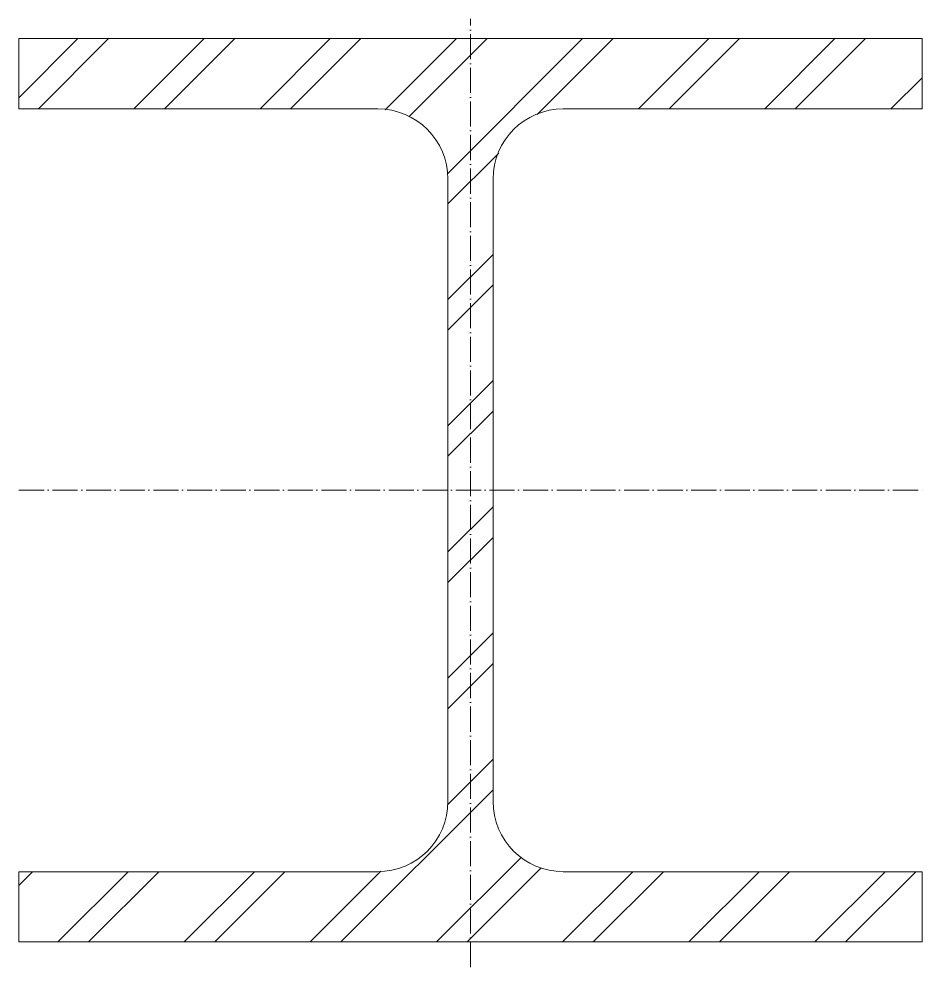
# Model space of a CAD drawing. Header units: metres. Extents: x -90 to 90, y -95 to 94.
import ezdxf

# ---------------------------------------------------------------- set-up
doc = ezdxf.new("R2010")
doc.units = ezdxf.units.M
doc.linetypes.add('MV_hartlijn_staal', pattern=[6.6, 5, -0.8, 0, -0.8])
doc.layers.add('A-DETL-GENF', color=92, linetype='Continuous', lineweight=18)

# ---------------------------------------------------------------- blocks, each defined once
blk = doc.blocks.new('28 Staalprofielen DIN_DIE_DILl 2d - DIN18-4447782-00_0 Basismaterialen')
at = {"layer": 'A-DETL-GENF', "lineweight": 13}
h = blk.add_hatch(dxfattribs=at)
h.set_pattern_fill('FP_563', color=256, style=0, pattern_type=2)
h.set_pattern_definition([(225, (1668.231, -432.656), (12.57236, -12.57236), []), (225, (1668.231, -451.706), (12.57236, -12.57236), [])])
h.paths.add_polyline_path([(90, 90), (-90, 90), (-90, 76), (-18.5, 76), (-14.88, 75.52), (-11.5, 74.12), (-8.6, 71.9), (-6.38, 69), (-4.98, 65.62), (-4.5, 62), (-4.5, -62), (-4.98, -65.62), (-6.38, -69), (-8.6, -71.9), (-11.5, -74.12), (-14.88, -75.52), (-18.5, -76), (-90, -76), (-90, -90), (90, -90), (90, -76), (18.5, -76), (14.88, -75.52), (11.5, -74.12), (8.6, -71.9), (6.38, -69), (4.98, -65.62), (4.5, -62), (4.5, 62), (4.98, 65.62), (6.38, 69), (8.6, 71.9), (11.5, 74.12), (14.88, 75.52), (18.5, 76), (90, 76)])
at = {"layer": 'A-DETL-GENF', "linetype": 'MV_hartlijn_staal', "lineweight": 13}
for p, q in [((0, -95), (0, 93.92)), ((-90, 0), (90, 0))]:
    blk.add_line(p, q, dxfattribs=at)
at = {"layer": 'A-DETL-GENF'}
for p, q in [((90, 90), (-90, 90)), ((-90, 90), (-90, 76)), ((90, 90), (-90, 90)), ((-90, 90), (-90, 76)), ((90, 76), (90, 90)), ((90, 90), (90, 76)), ((-90, 76), (-18.5, 76)), ((-90, 76), (-18.5, 76)), ((18.5, 76), (90, 76)), ((90, 76), (18.5, 76)), ((-4.5, 62), (-4.5, -62)), ((-4.5, -62), (-4.5, 62)), ((4.5, -62), (4.5, 62)), ((4.5, -62), (4.5, 62)), ((-18.5, -76), (-90, -76)), ((-90, -76), (-90, -90)), ((-90, -90), (-90, -76)), ((-90, -76), (-18.5, -76)), ((90, -76), (18.5, -76)), ((90, -76), (18.5, -76)), ((90, -90), (90, -76)), ((90, -90), (90, -76)), ((-90, -90), (90, -90)), ((90, -90), (-90, -90))]:
    blk.add_line(p, q, dxfattribs=at)
for centre, start, end in [((-18.5, 62), 360, 90), ((-18.5, 62), 360, 90), ((18.5, 62), 90, 180), ((18.5, 62), 90, 180), ((-18.5, -62), 270, 360), ((-18.5, -62), 270, 0), ((18.5, -62), 180, 270), ((18.5, -62), 180, 270)]:
    blk.add_arc(centre, 14, start, end, dxfattribs=at)

msp = doc.modelspace()

# ---------------------------------------------------------------- block references
msp.add_blockref('28 Staalprofielen DIN_DIE_DILl 2d - DIN18-4447782-00_0 Basismaterialen', (0, 0))

doc.saveas('drawing.dxf')
